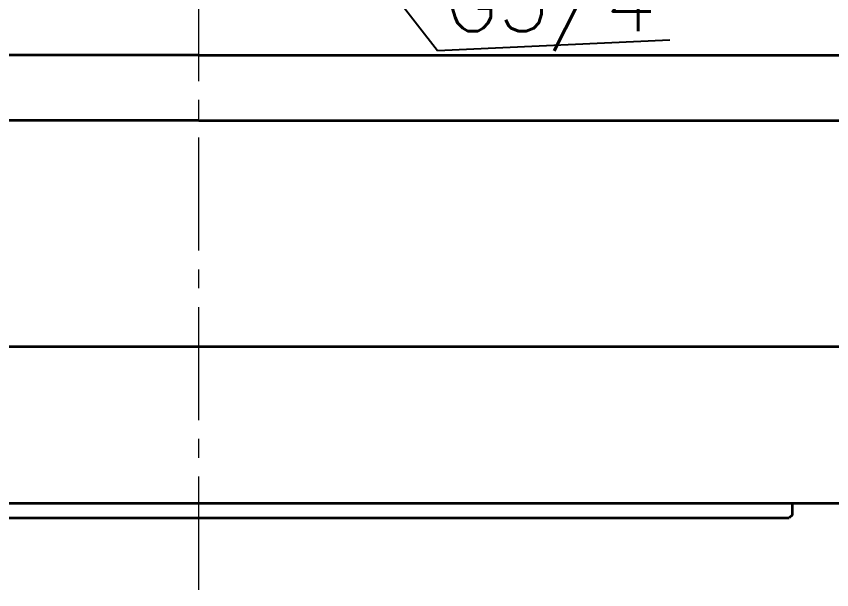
# Model space of a CAD drawing. Extents: x -12012 to 8795, y -497 to 32605.
# Drawn here: x -11366.2 to -11228.7, y 31821.6 to 31918.3 of the extents above; entities that cross this region are included whole.
import ezdxf

# ---------------------------------------------------------------- set-up
doc = ezdxf.new("R2010")
doc.units = 0
doc.header["$MEASUREMENT"] = 0
doc.linetypes.add('CENTER2', pattern=[28.575, 19.05, -3.175, 3.175, -3.175])
doc.layers.get('0').update_dxf_attribs({"linetype": 'CONTINUOUS', "lineweight": 35})
doc.layers.add('1CEN', color=4, linetype='CENTER2', lineweight=9)
doc.layers.add('标注', color=3, linetype='CONTINUOUS', lineweight=13)
doc.styles.add('01', font='txt.shx')
doc.styles.add('标注', font='txt.shx', dxfattribs={"height": 2.65})
doc.dimstyles.new('3.5', dxfattribs={"dimtxt": 2.65, "dimasz": 3.5, "dimexe": 1.25, "dimexo": 0.625, "dimtad": 1, "dimlfac": -1, "dimdsep": 46, "dimtxsty": '标注', "dimcen": 3.5, "dimaunit": 1, "dimadec": 3, "dimazin": 2, "dimtfac": 1, "dimtmove": 0, "dimatfit": 3, "dimfxl": 0, "dimarcsym": 0})

msp = doc.modelspace()

# ---------------------------------------------------------------- linework, layer by layer
for p, q in [((-11335.421, 31911.715), (-11481.421, 31911.715)), ((-11335.421, 31911.715), (-11189.421, 31911.715)), ((-11335.421, 31900.715), (-11485.921, 31900.715)), ((-11335.421, 31900.715), (-11184.921, 31900.715))]:
    msp.add_line(p, q)
at = {"ltscale": 10}
for p, q in [((-11485.421, 31862.616), (-11185.421, 31862.616)), ((-11484.421, 31836.215), (-11235.421, 31836.215)), ((-11235.421, 31836.215), (-11186.421, 31836.215)), ((-11235.421, 31836.215), (-11235.421, 31834.215)), ((-11235.421, 31834.215), (-11235.921, 31833.715)), ((-11434.921, 31833.715), (-11235.921, 31833.715))]:
    msp.add_line(p, q, dxfattribs=at)
at = {"layer": '1CEN', "color": 1}
msp.add_line((-11335.421, 31821.631), (-11335.421, 32401.383), dxfattribs=at)

# ---------------------------------------------------------------- texts
at = {"layer": '标注', "insert": (-11293.951, 31925.775), "char_height": 10, "width": 307.70089, "attachment_point": 1, "style": '01'}
msp.add_mtext('G3/4"', dxfattribs=at)

# ---------------------------------------------------------------- leaders
at = {"layer": '标注'}
msp.add_leader([(-11322.912, 31948.046), (-11295.205, 31912.531), (-11256.03, 31914.326)], dimstyle='3.5', override={"dimgap": 1, "dimtad": 0}, dxfattribs=at)

doc.saveas('drawing.dxf')
